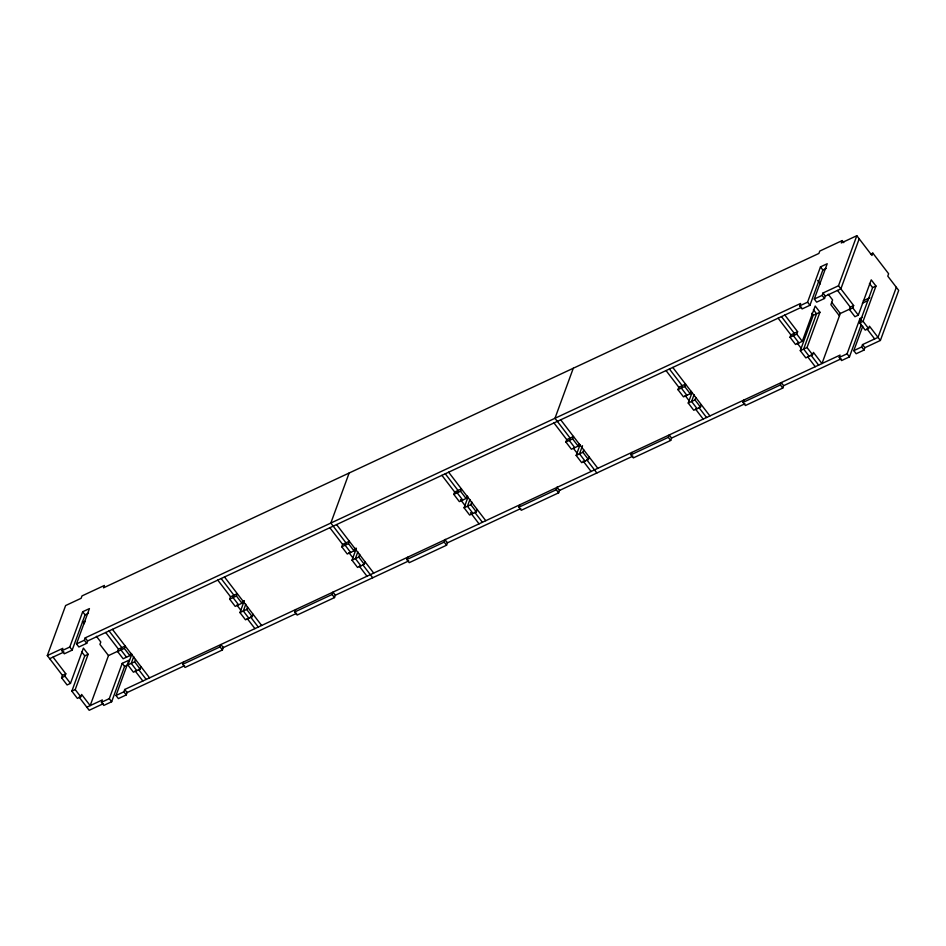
<?xml version="1.0" encoding="UTF-8"?>
<svg xmlns="http://www.w3.org/2000/svg" width="946" height="946" viewBox="0 0 946 946"><rect width="100%" height="100%" fill="white"/><g stroke="black" fill="none" stroke-linecap="round" stroke-linejoin="round"><path stroke-width="1.42" d="M118.203 651.037L108.483 655.578L90.177 705.621L81.616 694.435L80.741 696.812L77.383 698.385L71.849 691.159L75.219 689.587L88.132 654.289L83.39 648.093L70.477 683.39L67.107 684.963L61.573 677.738L62.448 675.373L47.3 655.59L65.617 605.546L81.12 598.298L81.983 595.921L104.403 585.444L103.528 587.821L818.905 253.433L819.768 251.068L842.188 240.591L843.761 242.649M88.427 613.268L85.069 614.841L72.156 650.139L64.304 653.804L61.939 650.718L62.803 648.341L47.3 655.59M61.939 650.718L69.779 647.04L82.692 611.755L89.421 608.609L76.508 643.907L78.873 646.993L86.725 643.327L87.588 640.962L801.664 307.178M61.573 677.738L64.943 676.165L65.806 673.8L53.035 657.115M76.508 643.907L84.348 640.241L85.211 637.864L800.588 303.477L799.725 305.854L802.09 308.952L809.93 305.286L822.854 269.988L826.213 268.416M71.849 691.159L84.762 655.862L88.132 654.289M117.611 651.546L118.475 649.181L125.203 646.035L124.34 648.4L117.611 651.546L123.146 658.771L129.874 655.625L130.737 653.26M135.479 659.457L134.604 661.822L124.576 666.445L111.663 701.743L103.812 705.409L101.447 702.31L102.31 699.945L86.807 707.194M101.447 702.31L109.287 698.645L122.211 663.359L128.928 660.213L116.015 695.511L118.38 698.597L126.232 694.932L127.237 692.2M131.861 654.1L127.887 664.967L133.421 672.192L140.138 669.047L141.013 666.67M133.729 656.607L131.246 663.394L136.78 670.619M116.015 695.511L123.855 691.833L124.73 689.468L840.095 355.081L839.232 357.458L841.597 360.556L849.449 356.89L861.368 324.301M223.422 647.23L222.416 649.973L185.061 667.438L182.696 664.34L183.559 661.963M229.677 599.161L230.552 596.796L237.269 593.65L236.405 596.015L229.677 599.161L235.211 606.386L241.94 603.241L242.803 600.876M182.696 664.34L220.051 646.875L220.915 644.51L223.291 647.596L296.666 613.304M253.079 614.297L252.215 616.662L245.487 619.807L239.953 612.582L244.34 600.604M245.794 604.222L243.311 611.01L248.845 618.235M239.953 612.582L246.681 609.437L247.545 607.072M335.499 594.845L334.494 597.588L297.139 615.054L294.762 611.956L295.637 609.579M349.145 473.012L330.828 523.055L345.976 542.838L345.113 545.203M341.754 546.776L342.618 544.411L349.334 541.266L348.471 543.631L341.754 546.776L347.277 554.001L354.005 550.856L354.998 548.136M294.762 611.956L332.117 594.49L332.992 592.125L335.357 595.223L408.743 560.919M365.144 561.9L364.281 564.277L357.553 567.423L352.018 560.198L356.406 548.219M357.86 551.837L355.389 558.625L360.911 565.85M352.018 560.198L358.747 557.052L359.74 554.332M447.564 542.472L446.559 545.215L409.204 562.669L406.839 559.571L407.702 557.206M453.82 494.391L454.683 492.026L461.412 488.881L460.536 491.246L453.82 494.391L459.342 501.617L466.071 498.471L467.064 495.763M406.839 559.571L444.194 542.117L445.199 539.374M477.21 509.516L476.346 511.892L469.618 515.038L464.084 507.813L468.057 496.946M469.937 499.453L467.454 506.24L472.976 513.465M464.084 507.813L470.812 504.667L471.806 501.948M559.63 490.087L558.637 492.831L521.27 510.284L518.905 507.186L519.768 504.821M573.288 368.242L554.971 418.286L570.119 438.069L569.244 440.446L574.778 447.671M565.885 442.007L566.749 439.642L573.477 436.496L572.614 438.873L565.885 442.007L571.419 449.232L578.148 446.098L579.011 443.721M518.905 507.186L556.26 489.732L557.265 486.989M589.287 457.143L588.412 459.508L581.684 462.653L576.161 455.428L580.135 444.561M582.5 445.708L579.52 453.855L585.054 461.08M576.161 455.428L582.878 452.283L583.753 449.918M744.94 403.765L671.565 438.069L670.702 440.434L633.347 457.899L630.97 454.801L631.833 452.436M677.951 389.634L678.826 387.257L685.543 384.111L684.679 386.488L677.951 389.634L683.485 396.859L690.213 393.713L691.077 391.337M630.97 454.801L668.325 437.336L669.189 434.971L671.565 438.069M701.353 404.758L700.489 407.123L693.761 410.268L688.227 403.043L692.105 392.448M694.068 394.683L691.585 401.471L697.119 408.696M688.227 403.043L694.955 399.898L695.818 397.533M841.136 358.806L783.631 385.684L782.768 388.049L745.413 405.515L743.036 402.417L743.911 400.052M849.354 309.271L840.296 313.504L821.979 363.56L813.418 352.373L812.555 354.738L805.826 357.884L800.292 350.659L807.021 347.513L819.934 312.227L815.192 306.031L802.279 341.329L795.551 344.474L790.028 337.249L790.891 334.872L797.62 331.727L784.837 315.042M799.725 305.854L807.565 302.188L820.478 266.89L827.206 263.745L814.293 299.042L816.658 302.141L824.51 298.475L825.373 296.098L840.876 288.849L859.193 238.806M790.028 337.249L796.745 334.104L797.62 331.727M743.036 402.417L780.391 384.951L781.266 382.586L783.631 385.684M800.292 350.659L813.217 315.361L819.934 312.227M814.293 299.042L822.133 295.377L823.008 293L838.499 285.763L856.816 235.708L871.964 255.491L872.827 253.126L888.637 273.761L887.774 276.137L898.7 290.41L880.383 340.454L864.881 347.702L864.017 350.079L856.165 353.745L853.8 350.647L862.74 326.216M842.188 240.591L841.313 242.956L856.816 235.708M880.383 340.454L869.457 326.181L868.582 328.546L865.223 330.119L859.689 322.893L863.059 321.333L875.972 286.035L871.231 279.839L858.318 315.136L854.948 316.709L849.425 309.484L850.288 307.107L853.647 305.534L838.499 285.763M849.425 309.484L852.784 307.911L853.647 305.534M839.232 357.458L847.072 353.792L859.997 318.495L862.232 317.442M859.689 322.893L872.614 287.608L875.972 286.035M853.8 350.647L861.64 346.981L862.516 344.604L878.018 337.367L896.335 287.312M82.751 622.433L84.986 621.38L84.123 623.757L82.42 621.522M870.592 254.167L872.827 253.126M49.665 658.688L63.961 652.007M863.237 300.816L869.823 297.742M62.448 675.373L65.806 673.8M862.374 303.193L867.648 300.722M103.386 703.647L89.184 710.292L79.109 697.131M184.6 665.688L127.095 692.567L124.73 689.468M520.808 508.546L447.434 542.838L445.058 539.74M632.874 456.149L559.5 490.454L557.123 487.356M359.279 566.169L366.977 576.232M247.213 618.554L254.912 628.605M869.445 283.469L872.614 287.608M852.784 307.911L858.318 315.136M863.059 321.333L868.582 328.546M820.478 266.89L822.854 269.988M859.997 318.495L861.57 320.552M837.517 290.422L850.288 307.107M866.95 328.865L874.648 338.928M817.675 280.465L820.312 283.906M828.211 294.218L832.598 299.953L830.872 304.695L839.433 315.881M831.735 302.33L840.296 313.504M823.008 293L825.373 296.098M862.516 344.604L864.881 347.702M822.133 295.377L824.51 298.475M861.64 346.981L864.017 350.079M807.565 302.188L809.93 305.286M813.418 309.661L816.575 313.8L803.662 349.086L809.185 356.311M847.072 353.792L849.449 356.89M811.633 313.303L813.217 315.361M796.745 334.104L802.279 341.329M807.021 347.513L812.555 354.738M781.479 316.614L794.25 333.299L793.387 335.676L798.921 342.901M810.911 355.057L818.621 365.121M778.12 318.187L790.891 334.872M797.218 343.126L801.167 348.294M807.553 356.63L815.251 366.693M780.391 384.951L782.768 388.049M672.772 367.426L709.902 415.933M684.679 386.488L690.213 393.713M694.955 399.898L700.489 407.123M669.413 368.999L682.184 385.684L681.321 388.061L686.843 395.286M698.846 407.442L706.556 417.505M666.043 370.572L678.826 387.257M685.141 395.511L689.09 400.678M695.487 409.015L703.185 419.078M668.325 437.336L670.702 440.434M560.706 419.811L597.837 468.317M572.614 438.873L578.148 446.098M582.878 452.283L588.412 459.508M586.78 459.827L596.855 472.988M553.978 422.957L567.245 440.28M573.43 448.357L577.852 454.139M583.162 461.069L591.12 471.463M556.26 489.732L558.637 492.831M448.629 472.196L485.771 520.702M460.536 491.246L466.071 498.471M470.812 504.667L476.346 511.892M445.27 473.769L458.041 490.454L457.178 492.819L462.712 500.044M474.703 512.212L482.413 522.275M441.912 475.341L455.168 492.665M460.477 499.594L464.9 505.365M470.493 512.661L479.054 523.848M444.194 542.117L446.559 545.215M336.563 524.581L373.705 573.087M348.471 543.631L354.005 550.856M358.747 557.052L364.281 564.277M362.637 564.596L372.712 577.758M345.113 545.203L350.647 552.429M329.847 527.726L342.618 544.411M348.944 552.665L352.893 557.821M332.117 594.49L334.494 597.588M224.498 576.965L261.64 625.472M236.405 596.015L241.94 603.241M246.681 609.437L252.215 616.662M221.139 578.538L233.91 595.223L233.047 597.588L238.569 604.813M250.572 616.981L258.282 627.044M217.769 580.111L230.552 596.796M236.867 605.05L240.828 610.205M220.051 646.875L222.416 649.973M112.432 629.35L149.574 677.856M124.34 648.4L129.874 655.625M134.604 661.822L140.138 669.047M109.062 630.923L121.845 647.608L120.97 649.973L126.504 657.198M138.506 669.366L146.204 679.429M105.704 632.496L118.475 649.181M135.136 670.939L142.846 681.002M82.692 611.755L85.069 614.841M122.211 663.359L124.576 666.445M96.409 636.291L100.796 642.027L99.921 644.392L108.483 655.578M85.211 637.864L87.588 640.962M84.348 640.241L86.725 643.327M123.855 691.833L126.232 694.932M81.604 651.735L84.762 655.862M69.779 647.04L72.156 650.139M109.287 698.645L111.663 701.743M64.943 676.165L70.477 683.39M75.219 689.587L80.741 696.812"/></g></svg>
